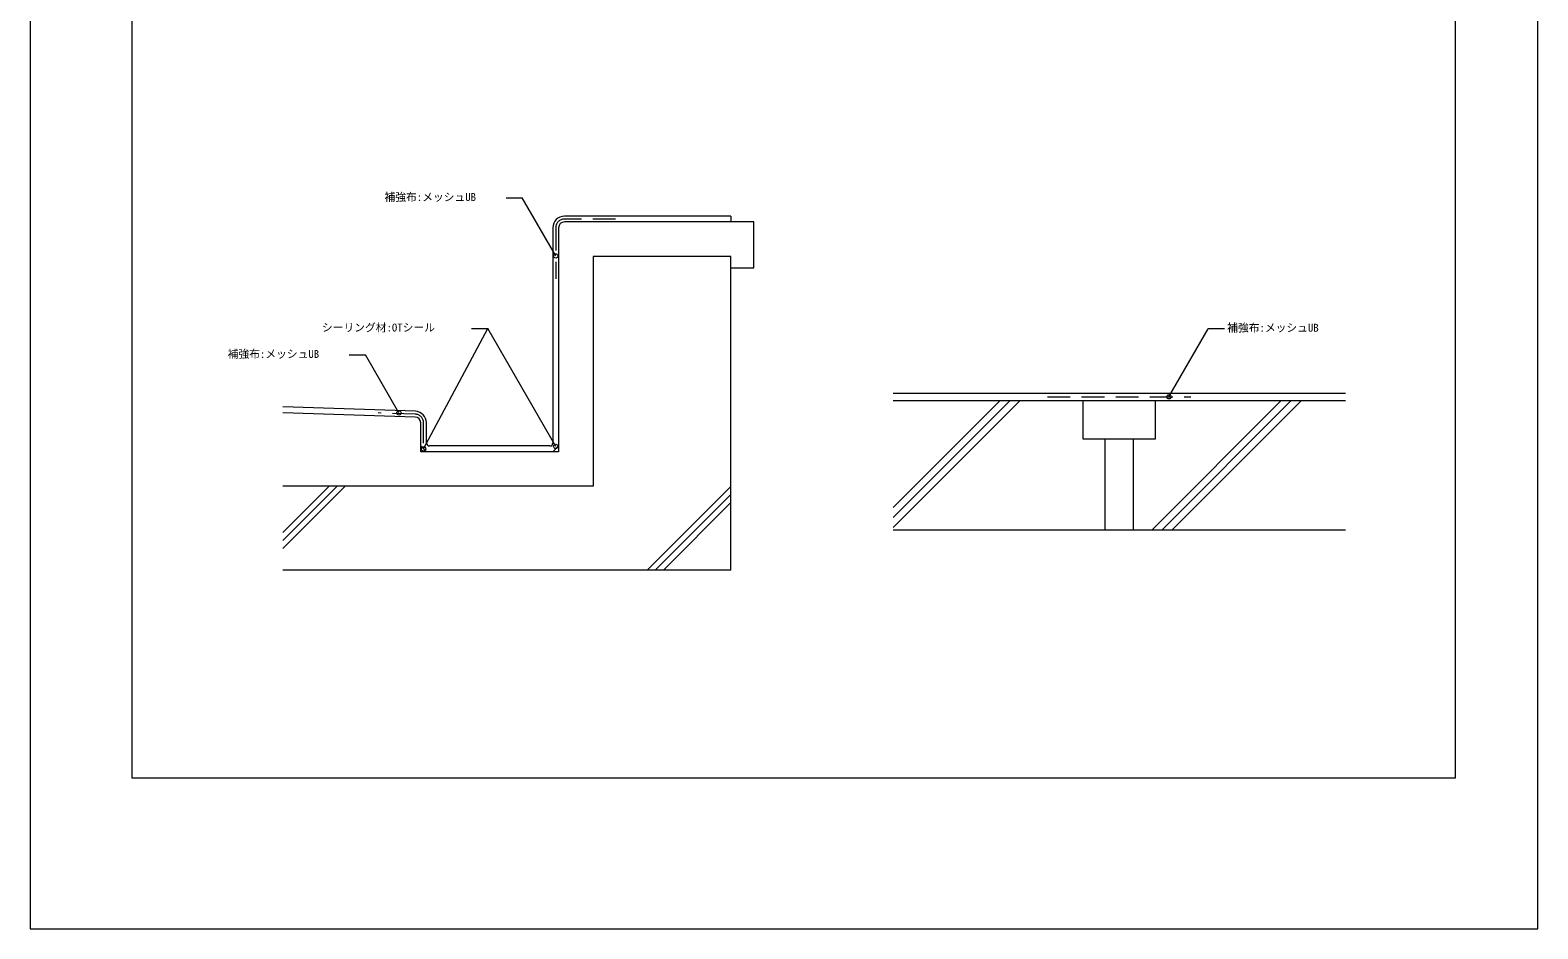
# Model space of a CAD drawing. Units: millimetres, scale not verified. Extents: x -105 to 105, y -148 to 149.
# Drawn here: x -104.9 to 105.1, y -148.5 to -23.3 of the extents above; entities that cross this region are included whole.
import ezdxf
from ezdxf.enums import TextEntityAlignment as Align

# ---------------------------------------------------------------- set-up
doc = ezdxf.new("R2010")
doc.units = ezdxf.units.MM
doc.header["$LTSCALE"] = 0.25
doc.linetypes.add('USER1', pattern=[19.05, 12.7, -6.35])
for name, color, linetype, lineweight in [('0-1_WAKU', 7, 'Continuous', 18), ('0-3_KUTAI', 3, 'Continuous', 18), ('0-4_BOUSUI', 1, 'Continuous', 18), ('0-5_MOJI', 7, 'Continuous', 18), ('0-6_HATCH', 9, 'Continuous', 18), ('0-9_bousui2', 7, 'USER1', 9)]:
    doc.layers.add(name, color=color, linetype=linetype, lineweight=lineweight)
doc.styles.add('ＭＳ ゴシック', font='')
doc.styles.get('ＭＳ ゴシック').set_extended_font_data('MS Gothic')

msp = doc.modelspace()

# ---------------------------------------------------------------- linework, layer by layer
at = {"layer": '0-1_WAKU'}
for points in [[(-104.9439, -148.4902), (105.0561, -148.4902), (105.0561, 148.5098), (-104.9439, 148.5098)], [(-90.7439, 121.5098), (93.5561, 121.5098), (93.5561, -127.4902), (-90.7439, -127.4902)]]:
    msp.add_lwpolyline(points, close=True, dxfattribs=at)
at = {"layer": '0-3_KUTAI'}
for p, q in [((-4.1374, -50.0527), (-30.5374, -50.0527)), ((15.2453, -74.9086), (44.7453, -74.9086)), ((46.7453, -74.9086), (78.2453, -74.9086)), ((-51.311, -77.2272), (-69.7374, -76.6197)), ((44.7453, -80.3086), (44.7453, -92.9086)), ((48.7453, -92.9086), (48.7453, -80.3086)), ((15.2453, -92.9086), (78.2453, -92.9086))]:
    msp.add_line(p, q, dxfattribs=at)
for points in [[(-7.3374, -56.4527), (-4.1374, -56.4527), (-4.1374, -50.0527)], [(-31.3374, -50.8527), (-31.3374, -82.0527), (-50.5374, -82.0527), (-50.5374, -78.0268)], [(-7.3374, -98.5527), (-7.3374, -54.8527), (-26.5374, -54.8527), (-26.5374, -86.8527), (-69.7374, -86.8527)]]:
    msp.add_lwpolyline(points, dxfattribs=at)
msp.add_lwpolyline([(51.7453, -74.9086), (51.7453, -80.3086), (41.7453, -80.3086), (41.7453, -74.9086)], close=True, dxfattribs=at)
for centre, start, end in [((-30.5374, -50.8527), 90, 180), ((-51.3374, -78.0268), 0, 88.11181)]:
    msp.add_arc(centre, 0.8, start, end, dxfattribs=at)
at = {"layer": '0-4_BOUSUI'}
for p, q in [((-7.3374, -49.2527), (-30.5374, -49.2527)), ((-7.3374, -49.2527), (-7.3374, -50.0527)), ((-32.1374, -50.8527), (-32.1374, -80.8527)), ((15.2453, -73.9086), (78.2453, -73.9086)), ((-51.2847, -76.4276), (-69.7374, -75.8193)), ((-49.7374, -80.8527), (-49.7374, -78.0268)), ((-49.7374, -82.0527), (-50.5374, -81.2527)), ((-32.5374, -81.2527), (-49.3374, -81.2527)), ((-32.1374, -82.0527), (-31.3374, -81.2527))]:
    msp.add_line(p, q, dxfattribs=at)
for centre, radius, start, end in [((-30.5374, -50.8527), 1.6, 90, 180), ((-51.3374, -78.0268), 1.6, 0, 88.11181), ((-49.3374, -80.8527), 0.4, 180, 270), ((-32.5374, -80.8527), 0.4, 270, 0)]:
    msp.add_arc(centre, radius, start, end, dxfattribs=at)
at = {"layer": '0-5_MOJI'}
for p, q in [((-38.6472, -46.7213), (-36.3972, -46.7213)), ((-31.7374, -54.7924), (-36.3972, -46.7213)), ((-50.1374, -81.6527), (-41.2168, -64.8925)), ((-43.4668, -64.8925), (-41.2168, -64.8925)), ((-31.7374, -81.3113), (-41.2168, -64.8925)), ((53.6793, -74.4086), (59.1587, -64.9181)), ((61.4087, -64.9181), (59.1587, -64.9181)), ((-60.4963, -68.5704), (-58.2463, -68.5704)), ((-53.5865, -76.6415), (-58.2463, -68.5704)), ((-7.3374, -98.5527), (-69.7374, -98.5527))]:
    msp.add_line(p, q, dxfattribs=at)
for centre in [(-31.7374, -54.7924), (53.6793, -74.4086), (-53.5865, -76.6415), (-50.1374, -81.6527), (-31.7374, -81.3113)]:
    msp.add_circle(centre, 0.3, dxfattribs=at)
at = {"layer": '0-6_HATCH'}
for p, q in [((15.2453, -89.8203), (30.157, -74.9086)), ((15.2453, -91.2203), (31.557, -74.9086)), ((15.2453, -92.6203), (32.957, -74.9086)), ((51.3193, -92.9086), (69.3193, -74.9086)), ((52.7193, -92.9086), (70.7193, -74.9086)), ((54.1193, -92.9086), (72.1193, -74.9086)), ((-69.7374, -93.301), (-63.2891, -86.8527)), ((-69.7374, -94.421), (-62.1691, -86.8527)), ((-69.7374, -95.541), (-61.0491, -86.8527)), ((-18.9891, -98.5527), (-7.3374, -86.901)), ((-17.8691, -98.5527), (-7.3374, -88.021)), ((-16.7491, -98.5527), (-7.3374, -89.141))]:
    msp.add_line(p, q, dxfattribs=at)
at = {"layer": '0-9_bousui2'}
for p, q in [((-23.3936, -49.6527), (-30.5374, -49.6527)), ((-31.7374, -50.8527), (-31.7374, -57.9965)), ((36.7453, -74.4086), (56.7453, -74.4086)), ((-51.2979, -76.8274), (-56.4511, -76.6575)), ((-50.1374, -80.8527), (-50.1374, -78.0268))]:
    msp.add_line(p, q, dxfattribs=at)
for centre, start, end in [((-30.5374, -50.8527), 90, 180), ((-51.3374, -78.0268), 0, 88.11181)]:
    msp.add_arc(centre, 1.2, start, end, dxfattribs=at)

# ---------------------------------------------------------------- texts
at = {"layer": '0-5_MOJI', "style": 'ＭＳ ゴシック'}
for s, p in [('補強布:メッシュUB', (-55.5907, -47.4713)), ('シーリング材:OTシール', (-64.3088, -65.6425)), ('補強布:メッシュUB', (61.7837, -65.6681)), ('補強布:メッシュUB', (-77.4399, -69.3204))]:
    msp.add_text(s, height=1.1, dxfattribs=at).set_placement(p, align=Align.BOTTOM_LEFT)

doc.saveas('drawing.dxf')
